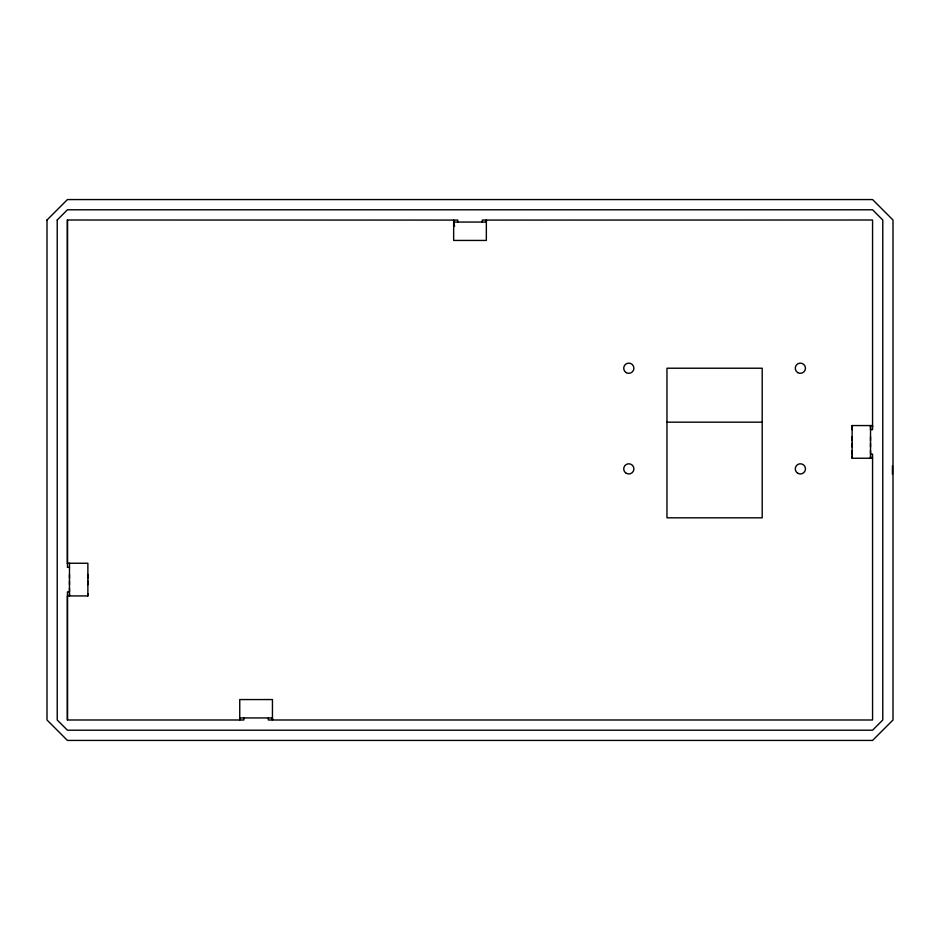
<?xml version="1.0" encoding="UTF-8"?>
<svg xmlns="http://www.w3.org/2000/svg" width="940" height="940" viewBox="0 0 940 940"><rect width="100%" height="100%" fill="white"/><g stroke="black" fill="none" stroke-linecap="round" stroke-linejoin="round"><path stroke-width="1.41" d="M243.836 717.948L243.836 719.993L67.433 719.993L67.433 591.859L69.478 591.859L69.478 588.264M67.433 220.007L67.433 563.589L67.433 220.007L457.733 220.078L457.733 222.052M69.478 563.248L69.478 595.937L69.478 593.751M67.433 719.993L67.433 595.937L87.878 595.937L87.878 563.248L67.539 563.248L67.433 567.325L69.478 567.325M239.747 719.993L239.747 699.56L272.447 699.56L272.447 719.993L272.447 717.948L239.747 717.948M268.358 717.948L268.358 719.993L872.567 719.993L872.567 454.173L870.522 454.173L870.522 450.577M453.656 220.078L453.656 240.44L486.344 240.44L486.344 220.078L486.344 222.052L453.656 222.052L454.596 226.293M666.965 422.178L666.965 517.822L762.199 517.822L762.199 368.221L666.965 368.221L666.965 422.178L762.199 422.178M872.567 458.25L852.122 458.25L852.122 425.562L872.567 425.562L872.567 429.639L870.522 429.639L870.522 425.562L870.522 458.25L870.522 456.065M872.567 426.537L872.567 220.007L482.267 220.078L482.267 222.052M892.436 474.242L892.436 465.758M870.522 436.795L870.522 440.578M870.522 443.222L870.522 447.017M852.122 425.562L852.122 429.639M852.122 436.795L852.122 440.578M852.122 443.222L852.122 447.017M852.122 450.577L852.122 454.173M852.122 456.065L852.122 458.25M87.878 574.481L87.878 578.264M87.878 580.92L87.878 584.704M87.878 593.751L87.878 595.937M69.478 574.481L69.478 578.264M69.478 580.92L69.478 584.704M47 220.007L47 719.993L67.433 740.426L872.567 740.426L893 719.993L893 220.007L872.567 199.574L67.433 199.574L47 220.007M57.223 220.007L57.223 719.993L67.433 730.216L872.567 730.216L882.778 719.993L882.778 220.007L872.567 209.785L67.433 209.785L57.223 220.007M626.252 473.302A5.111 5.111 0 0 0 633.913 468.872A5.111 5.111 0 0 0 626.252 464.454A5.111 5.111 0 0 0 626.252 473.302M626.252 372.651A5.111 5.111 0 0 0 633.913 368.221A5.111 5.111 0 0 0 626.252 363.804A5.111 5.111 0 0 0 626.252 372.651M797.813 473.302A5.111 5.111 0 0 0 805.474 468.872A5.111 5.111 0 0 0 797.813 464.454A5.111 5.111 0 0 0 797.813 473.302M797.813 372.651A5.111 5.111 0 0 0 805.474 368.221A5.111 5.111 0 0 0 797.813 363.804A5.111 5.111 0 0 0 797.813 372.651"/></g></svg>
